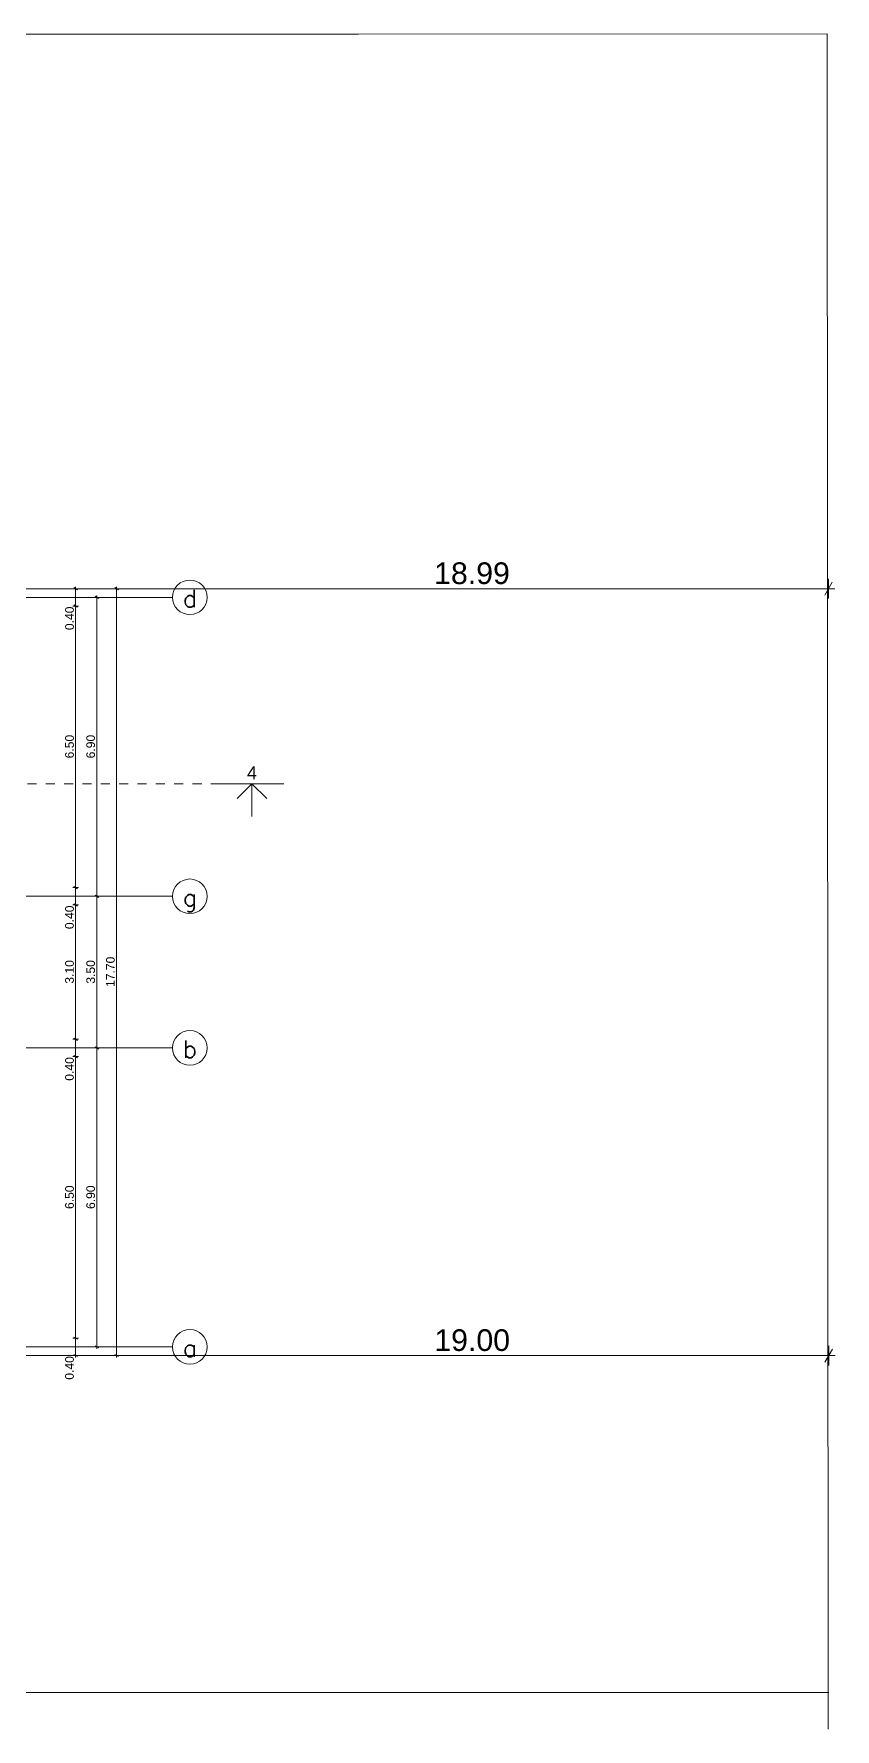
# Model space of a CAD drawing. Header units: millimetres. Extents: x 476571643 to 477489869, y 4620928210 to 4621294454.
# Drawn here: x 477238473 to 477256965, y 4621205597 to 4621244721 of the extents above; entities that cross this region are included whole.
import ezdxf

# ---------------------------------------------------------------- set-up
doc = ezdxf.new("R2010")
doc.units = ezdxf.units.MM
doc.header["$MEASUREMENT"] = 0
doc.linetypes.add('Dashed', pattern=[423.333333, 211.666667, -211.666667])
for name, color, linetype, lineweight in [('0_Pen_No__42_Pen_No__250_Pen_No__5', 5, 'Continuous', 0), ('Annotation - Text_Pen_No__7_Pen_No__5', 5, 'Continuous', 0), ('New_._Pen_No__1', 1, 'Continuous', 0), ('New_shenobebi_Pen_No__1', 1, 'Continuous', 0), ('New_Structural - Bearing_Pen_No__1', 1, 'Continuous', 0), ('RED LINE_Pen_No__1', 1, 'Continuous', 0), ('zoma_Pen_No__1', 1, 'Continuous', 0), ('zoma_Pen_No__142', 142, 'Continuous', 0), ('zoma_Pen_No__5_Pen_No__5', 5, 'Continuous', 0)]:
    doc.layers.add(name, color=color, linetype=linetype, lineweight=lineweight)
doc.layers.add('zoma', color=7, linetype='Continuous')
doc.styles.add('GENERATED_STYLE_1', font='arial.ttf')
doc.styles.add('GENERATED_STYLE_2', font='arial.ttf')
doc.linetypes.add('Break', pattern='A,0,[1,a-5 saxl бѓ’бѓђбѓ¦бѓ”бѓ‘бѓ”бѓ‘бѓ\x98_1.Shx,S=15.679026,R=0,X=0,Y=0],-1975.557214,0', length=1975.557214)
doc.dimstyles.new('GENERATED_STYLE__12', dxfattribs={"dimtxt": 500, "dimasz": 228, "dimexe": 0.18, "dimexo": 3, "dimgap": 0.09, "dimtad": 1, "dimtih": 1, "dimtoh": 1, "dimlfac": 0.001, "dimzin": 0, "dimdsep": 46, "dimtxsty": 'GENERATED_STYLE_2', "dimblk": 'ARROWHEAD_2', "dimblk1": 'ARROWHEAD_2', "dimblk2": 'ARROWHEAD_2', "dimcen": 0.09, "dimclrd": 1, "dimclre": 1, "dimclrt": 1, "dimadec": 0, "dimazin": 0, "dimtfac": 1, "dimtdec": 4, "dimtmove": 2, "dimatfit": 3, "dimfxl": 1, "dimtolj": 1, "dimtzin": 0, "dimarcsym": 0})
doc.dimstyles.new('GENERATED_STYLE__7', dxfattribs={"dimtxt": 200, "dimasz": 64.421331, "dimexe": 0.18, "dimexo": 3, "dimgap": 0.09, "dimtad": 1, "dimlfac": 0.001, "dimzin": 0, "dimdsep": 46, "dimtxsty": 'GENERATED_STYLE_2', "dimblk": 'ARROWHEAD_2', "dimblk1": 'ARROWHEAD_2', "dimblk2": 'ARROWHEAD_2', "dimcen": 0.09, "dimclrd": 142, "dimclre": 142, "dimclrt": 142, "dimadec": 0, "dimazin": 0, "dimtfac": 1, "dimtdec": 4, "dimtmove": 0, "dimatfit": 3, "dimfxl": 1, "dimtolj": 1, "dimtzin": 0, "dimarcsym": 0})

# ---------------------------------------------------------------- blocks, each defined once
blk = doc.blocks.new('*D1419', base_point=(476844527, 4621385791))
at = {"layer": 'zoma_Pen_No__142', "color": 142, "linetype": 'Continuous', "lineweight": 0, "transparency": 16777216}
for p, q in [((477239990, 4621221317), (477239863, 4621221317)), ((477239884, 4621221342), (477239969, 4621221293)), ((477239926, 4621214417), (477239926, 4621221317)), ((477239990, 4621214417), (477239863, 4621214417)), ((477239884, 4621214442), (477239969, 4621214393)), ((477239926, 4621214376), (477239926, 4621214417))]:
    blk.add_line(p, q, dxfattribs=at)
at = {"layer": 'zoma_Pen_No__142', "color": 142, "lineweight": 0, "transparency": 16777216, "insert": (477239886, 4621217601), "char_height": 200, "attachment_point": 7, "rotation": 90, "style": 'GENERATED_STYLE_2'}
blk.add_mtext('\\A1;{\\pql;\\fArial CYR|b0|i0|c204|p34;6.90}', dxfattribs=at)
blk = doc.blocks.new('ARROWHEAD_2')
at = {"color": 0, "linetype": 'Continuous', "lineweight": 0}
for p, q in [((0, 0), (-1, 0)), ((-0.38, -0.66), (0.38, 0.66))]:
    blk.add_line(p, q, dxfattribs=at)
blk = doc.blocks.new('*D1420', base_point=(476844527, 4621385791))
at = {"layer": 'zoma_Pen_No__142', "color": 142, "linetype": 'Continuous', "lineweight": 0, "transparency": 16777216}
for p, q in [((477239884, 4621224842), (477239969, 4621224793)), ((477239990, 4621224817), (477239863, 4621224817)), ((477239926, 4621221317), (477239926, 4621224817)), ((477239990, 4621221317), (477239863, 4621221317)), ((477239884, 4621221342), (477239969, 4621221293))]:
    blk.add_line(p, q, dxfattribs=at)
at = {"layer": 'zoma_Pen_No__142', "color": 142, "lineweight": 0, "transparency": 16777216, "insert": (477239886, 4621222801), "char_height": 200, "attachment_point": 7, "rotation": 90, "style": 'GENERATED_STYLE_2'}
blk.add_mtext('\\A1;{\\pql;\\fArial CYR|b0|i0|c204|p34;3.50}', dxfattribs=at)
blk = doc.blocks.new('*D1421', base_point=(476844527, 4621385791))
at = {"layer": 'zoma_Pen_No__142', "color": 142, "linetype": 'Continuous', "lineweight": 0, "transparency": 16777216}
for p, q in [((477239990, 4621231717), (477239863, 4621231717)), ((477239969, 4621231693), (477239884, 4621231742)), ((477239926, 4621231717), (477239926, 4621231759)), ((477239926, 4621224817), (477239926, 4621231717)), ((477239884, 4621224842), (477239969, 4621224793)), ((477239990, 4621224817), (477239863, 4621224817))]:
    blk.add_line(p, q, dxfattribs=at)
at = {"layer": 'zoma_Pen_No__142', "color": 142, "lineweight": 0, "transparency": 16777216, "insert": (477239886, 4621228001), "char_height": 200, "attachment_point": 7, "rotation": 90, "style": 'GENERATED_STYLE_2'}
blk.add_mtext('\\A1;{\\pql;\\fArial CYR|b0|i0|c204|p34;6.90}', dxfattribs=at)
blk = doc.blocks.new('*D1422', base_point=(476844527, 4621385791))
at = {"layer": 'zoma_Pen_No__142', "color": 142, "linetype": 'Continuous', "lineweight": 0, "transparency": 16777216}
for p, q in [((477239395, 4621214642), (477239480, 4621214593)), ((477239437, 4621214217), (477239437, 4621214617)), ((477239501, 4621214217), (477239374, 4621214217)), ((477239395, 4621214242), (477239480, 4621214193)), ((477239437, 4621214176), (477239437, 4621214217))]:
    blk.add_line(p, q, dxfattribs=at)
at = {"layer": 'zoma_Pen_No__142', "color": 142, "lineweight": 0, "transparency": 16777216, "insert": (477239397, 4621213661), "char_height": 200, "attachment_point": 7, "rotation": 89.9995, "style": 'GENERATED_STYLE_2'}
blk.add_mtext('\\A1;{\\pql;\\fArial CYR|b0|i0|c204|p34;0.40}', dxfattribs=at)
blk = doc.blocks.new('*D1423', base_point=(476844527, 4621385791))
at = {"layer": 'zoma_Pen_No__142', "color": 142, "linetype": 'Continuous', "lineweight": 0, "transparency": 16777216}
for p, q in [((477239437, 4621221117), (477239437, 4621221517)), ((477239501, 4621221117), (477239374, 4621221117)), ((477239395, 4621221142), (477239480, 4621221093)), ((477239437, 4621214617), (477239437, 4621221117)), ((477239501, 4621214617), (477239374, 4621214617)), ((477239395, 4621214642), (477239480, 4621214593)), ((477239437, 4621214217), (477239437, 4621214617))]:
    blk.add_line(p, q, dxfattribs=at)
at = {"layer": 'zoma_Pen_No__142', "color": 142, "lineweight": 0, "transparency": 16777216, "char_height": 200, "attachment_point": 7, "rotation": 89.9995, "style": 'GENERATED_STYLE_2'}
for s, insert in [('\\A1;{\\pql;\\fArial CYR|b0|i0|c204|p34;0.40}', (477239397, 4621220561)), ('\\A1;{\\pql;\\fArial CYR|b0|i0|c204|p34;6.50}', (477239397, 4621217601))]:
    blk.add_mtext(s, dxfattribs=dict(at, insert=insert))
blk = doc.blocks.new('*D1424', base_point=(476844527, 4621385791))
at = {"layer": 'zoma_Pen_No__142', "color": 142, "linetype": 'Continuous', "lineweight": 0, "transparency": 16777216}
for p, q in [((477239437, 4621221517), (477239437, 4621224617)), ((477239501, 4621221517), (477239374, 4621221517)), ((477239395, 4621221542), (477239480, 4621221493)), ((477239437, 4621221117), (477239437, 4621221517)), ((477239501, 4621221117), (477239374, 4621221117)), ((477239395, 4621221142), (477239480, 4621221093))]:
    blk.add_line(p, q, dxfattribs=at)
blk = doc.blocks.new('*D1425', base_point=(476844527, 4621385791))
at = {"layer": 'zoma_Pen_No__142', "color": 142, "linetype": 'Continuous', "lineweight": 0, "transparency": 16777216}
for p, q in [((477239395, 4621224642), (477239480, 4621224593)), ((477239437, 4621221517), (477239437, 4621224617)), ((477239501, 4621221517), (477239374, 4621221517)), ((477239395, 4621221542), (477239480, 4621221493))]:
    blk.add_line(p, q, dxfattribs=at)
at = {"layer": 'zoma_Pen_No__142', "color": 142, "lineweight": 0, "transparency": 16777216, "char_height": 200, "attachment_point": 7, "rotation": 89.9995, "style": 'GENERATED_STYLE_2'}
for s, insert in [('\\A1;{\\pql;\\fArial CYR|b0|i0|c204|p34;0.40}', (477239397, 4621224061)), ('\\A1;{\\pql;\\fArial CYR|b0|i0|c204|p34;3.10}', (477239397, 4621222801))]:
    blk.add_mtext(s, dxfattribs=dict(at, insert=insert))
blk = doc.blocks.new('*D1426', base_point=(476844527, 4621385791))
at = {"layer": 'zoma_Pen_No__142', "color": 142, "linetype": 'Continuous', "lineweight": 0, "transparency": 16777216}
for p, q in [((477239395, 4621225042), (477239480, 4621224993)), ((477239437, 4621224617), (477239437, 4621225017)), ((477239501, 4621224617), (477239374, 4621224617)), ((477239395, 4621224642), (477239480, 4621224593)), ((477239437, 4621221517), (477239437, 4621224617))]:
    blk.add_line(p, q, dxfattribs=at)
blk = doc.blocks.new('*D1427', base_point=(476844527, 4621385791))
at = {"layer": 'zoma_Pen_No__142', "color": 142, "linetype": 'Continuous', "lineweight": 0, "transparency": 16777216}
for p, q in [((477239501, 4621231517), (477239374, 4621231517)), ((477239395, 4621231542), (477239480, 4621231493)), ((477239437, 4621225017), (477239437, 4621231517)), ((477239501, 4621225017), (477239374, 4621225017)), ((477239395, 4621225042), (477239480, 4621224993)), ((477239437, 4621224617), (477239437, 4621225017))]:
    blk.add_line(p, q, dxfattribs=at)
at = {"layer": 'zoma_Pen_No__142', "color": 142, "lineweight": 0, "transparency": 16777216, "char_height": 200, "attachment_point": 7, "rotation": 89.9995, "style": 'GENERATED_STYLE_2'}
for s, insert in [('\\A1;{\\pql;\\fArial CYR|b0|i0|c204|p34;0.40}', (477239397, 4621230961)), ('\\A1;{\\pql;\\fArial CYR|b0|i0|c204|p34;6.50}', (477239397, 4621228001))]:
    blk.add_mtext(s, dxfattribs=dict(at, insert=insert))
blk = doc.blocks.new('*D1428', base_point=(476844527, 4621385791))
at = {"layer": 'zoma_Pen_No__142', "color": 142, "linetype": 'Continuous', "lineweight": 0, "transparency": 16777216}
for p, q in [((477239395, 4621231542), (477239480, 4621231493)), ((477239437, 4621225017), (477239437, 4621231517))]:
    blk.add_line(p, q, dxfattribs=at)
blk = doc.blocks.new('*D1429', base_point=(476844527, 4621385791))
at = {"layer": 'zoma_Pen_No__142', "color": 142, "linetype": 'Continuous', "lineweight": 0, "transparency": 16777216}
for p, q in [((477239501, 4621231917), (477239374, 4621231917)), ((477239480, 4621231893), (477239395, 4621231942)), ((477239437, 4621231917), (477239437, 4621231959)), ((477239437, 4621231517), (477239437, 4621231917)), ((477239501, 4621231517), (477239374, 4621231517)), ((477239395, 4621231542), (477239480, 4621231493)), ((477239437, 4621225017), (477239437, 4621231517))]:
    blk.add_line(p, q, dxfattribs=at)
blk = doc.blocks.new('*D1430', base_point=(476844527, 4621385791))
at = {"layer": 'zoma_Pen_No__142', "color": 142, "linetype": 'Continuous', "lineweight": 0, "transparency": 16777216}
for p, q in [((477240445, 4621231917), (477240317, 4621231917)), ((477240423, 4621231893), (477240339, 4621231942)), ((477240381, 4621214217), (477240381, 4621231917)), ((477240445, 4621214217), (477240317, 4621214217)), ((477240339, 4621214242), (477240423, 4621214193)), ((477240381, 4621214176), (477240381, 4621214217))]:
    blk.add_line(p, q, dxfattribs=at)
at = {"layer": 'zoma_Pen_No__142', "color": 142, "lineweight": 0, "transparency": 16777216, "insert": (477240341, 4621222725), "char_height": 200, "attachment_point": 7, "rotation": 90, "style": 'GENERATED_STYLE_2'}
blk.add_mtext('\\A1;{\\pql;\\fArial CYR|b0|i0|c204|p34;17.70}', dxfattribs=at)
blk = doc.blocks.new('*D1431', base_point=(476844527, 4621385791))
at = {"layer": 'zoma_Pen_No__142', "color": 142, "linetype": 'Continuous', "lineweight": 0, "transparency": 16777216}
for p, q in [((477240445, 4621231917), (477240317, 4621231917)), ((477240423, 4621231893), (477240339, 4621231942)), ((477240381, 4621231917), (477240381, 4621231959))]:
    blk.add_line(p, q, dxfattribs=at)
blk = doc.blocks.new('*D1662', base_point=(476844527, 4621385791))
at = {"layer": 'zoma_Pen_No__1', "color": 1, "linetype": 'Continuous', "lineweight": 0, "transparency": 16777216}
for p, q in [((477237675, 4621231917), (477237821, 4621231917)), ((477237908, 4621232067), (477237735, 4621231767)), ((477237821, 4621231692), (477237821, 4621232142)), ((477237821, 4621231917), (477256811, 4621231917)), ((477256725, 4621231767), (477256898, 4621232067)), ((477256811, 4621231692), (477256811, 4621232142)), ((477256811, 4621231917), (477256958, 4621231917))]:
    blk.add_line(p, q, dxfattribs=at)
at = {"layer": 'zoma_Pen_No__1', "color": 1, "lineweight": 0, "transparency": 16777216, "insert": (477247711, 4621232017), "char_height": 500, "attachment_point": 7, "style": 'GENERATED_STYLE_2'}
blk.add_mtext('\\A1;{\\pql;\\fArial CYR|b0|i0|c204|p34;18.99}', dxfattribs=at)
blk = doc.blocks.new('*D1663', base_point=(476844527, 4621385791))
at = {"layer": 'zoma_Pen_No__1', "color": 1, "linetype": 'Continuous', "lineweight": 0, "transparency": 16777216}
for p, q in [((477237908, 4621214367), (477237735, 4621214067)), ((477237821, 4621213992), (477237821, 4621214442)), ((477256732, 4621214067), (477256905, 4621214367)), ((477256819, 4621213992), (477256819, 4621214442)), ((477237675, 4621214217), (477237821, 4621214217)), ((477237821, 4621214217), (477256819, 4621214217)), ((477256819, 4621214217), (477256965, 4621214217))]:
    blk.add_line(p, q, dxfattribs=at)
at = {"layer": 'zoma_Pen_No__1', "color": 1, "lineweight": 0, "transparency": 16777216, "insert": (477247715, 4621214317), "char_height": 500, "attachment_point": 7, "style": 'GENERATED_STYLE_2'}
blk.add_mtext('\\A1;{\\pql;\\fArial CYR|b0|i0|c204|p34;19.00}', dxfattribs=at)

msp = doc.modelspace()

# ---------------------------------------------------------------- linework, layer by layer
at = {"layer": '0_Pen_No__42_Pen_No__250_Pen_No__5', "color": 5, "linetype": 'Continuous', "lineweight": 0}
for centre in [(477242073.65, 4621231717.243), (477242073.65, 4621231717.243), (477242073.65, 4621224817.243), (477242073.65, 4621224817.243), (477242073.65, 4621221317.243), (477242073.65, 4621221317.243), (477242073.65, 4621214417.243), (477242073.65, 4621214417.243)]:
    msp.add_circle(centre, 400, dxfattribs=at)
at = {"layer": 'New_shenobebi_Pen_No__1', "color": 1, "linetype": 'Dashed', "lineweight": 0}
msp.add_lwpolyline([(477242768.75, 4621227412.94), (477210664.529, 4621227412.94)], dxfattribs=at)
at = {"layer": 'New_shenobebi_Pen_No__1', "color": 1, "linetype": 'Continuous', "lineweight": 0}
for points in [[(477244242.498, 4621227412.94), (477242768.75, 4621227412.94)], [(477243505.624, 4621227412.94), (477243164.479, 4621227071.794)], [(477243505.624, 4621227412.94), (477243505.624, 4621226659.942)], [(477243505.624, 4621227412.94), (477243846.769, 4621227071.794)]]:
    msp.add_lwpolyline(points, dxfattribs=at)
at = {"layer": 'New_Structural - Bearing_Pen_No__1', "color": 1, "linetype": 'Break', "lineweight": 0}
msp.add_line((477203753.78, 4621206443.851), (477256821.719, 4621206443.851), dxfattribs=at)
at = {"layer": 'RED LINE_Pen_No__1', "color": 1, "linetype": 'Continuous', "lineweight": 0, "flags": 128}
msp.add_lwpolyline([(477202830.137, 4621244694.238), (477236111.284, 4621244712.363), (477245965.51, 4621244716.311), (477256785.893, 4621244721.035), (477256801.868, 4621205597.213)], dxfattribs=at)
at = {"layer": 'zoma_Pen_No__5_Pen_No__5', "color": 5, "linetype": 'Continuous', "lineweight": 0}
for p, q in [((477212820.57, 4621231717.243), (477241673.65, 4621231717.243)), ((477212820.57, 4621224817.243), (477241673.65, 4621224817.243)), ((477212820.57, 4621221317.243), (477241673.65, 4621221317.243)), ((477212820.57, 4621214417.243), (477241673.65, 4621214417.243))]:
    msp.add_line(p, q, dxfattribs=at)

# ---------------------------------------------------------------- texts
at = {"layer": 'Annotation - Text_Pen_No__7_Pen_No__5', "color": 5, "linetype": 'Continuous', "lineweight": 0, "char_height": 400, "attachment_point": 2}
for s, insert in [('\\A1;{\\pqc;\\Ftxt.shx;d}', (477242075.808, 4621231890.364)), ('\\A1;{\\pqc;\\Ftxt.shx;g}', (477242075.808, 4621224991.564)), ('\\A1;{\\pqc;\\Ftxt.shx;b}', (477242075.808, 4621221491.564)), ('\\A1;{\\pqc;\\Ftxt.shx;a}', (477242075.808, 4621214591.564))]:
    msp.add_mtext(s, dxfattribs=dict(at, insert=insert))
at = {"layer": 'New_._Pen_No__1', "color": 1, "linetype": 'Continuous', "lineweight": 0, "insert": (477243505.624, 4621227815.797), "char_height": 300, "attachment_point": 2, "style": 'GENERATED_STYLE_1'}
msp.add_mtext('\\A1;{\\pqc;\\fArial|b0|i0|c0|p34;4}', dxfattribs=at)

# ---------------------------------------------------------------- dimensions: what is measured, and where the dimension line sits
at = {"layer": 'zoma', "color": 1, "linetype": 'Continuous', "lineweight": 0}
for base, p2, picture, middle in [((477256811.28, 4621231917.237), (477256811.28, 4621232009.051), '*D1662', (477248551.125, 4621232267.237)), ((477256818.544, 4621214217.237), (477256818.544, 4621214219.287), '*D1663', (477248554.757, 4621214567.237))]:
    dim = msp.add_linear_dim(base=base, p1=(477237821.317, 4621231917.234), p2=p2, dimstyle='GENERATED_STYLE__12', dxfattribs=at)
    dim.commit()
    dim.dimension.update_dxf_attribs({"geometry": picture, "text_midpoint": middle, "dimtype": 160})
at = {"layer": 'zoma', "color": 142, "linetype": 'Continuous', "lineweight": 0}
for base, p1, p2, angle, picture, middle, turn in [((477240381.043912172, 4621231917.240560532), (477214556.422066391, 4621231917.240560532), (477216701.12092191, 4621231917.240560532), 90, '*D1431', (477240241.043911576, 4621231910.947563171), 90), ((477240381.044, 4621231917.241), (477237871.046, 4621214217.243), (477214556.422, 4621231917.241), 90, '*D1430', (477240241.044, 4621223061.3), 90), ((477239437.293, 4621231917.257), (477241332.65, 4621231517.24), (477241332.65, 4621231917.24), 89.9994828, '*D1429', (477239297.286, 4621231220.41), 89.9994828), ((477239437.289, 4621231517.257), (477241432.65, 4621225017.24), (477239437.289, 4621231517.257), 89.9994828, '*D1427', (477239297.259, 4621228260.966), 89.9994828), ((477239437.289, 4621231517.257), (477239437.289, 4621231517.257), (477241332.65, 4621231517.24), 89.9994828, '*D1428', (477239297.289, 4621231510.965), 89.9994828), ((477239926.206, 4621231717.243), (477241587.98, 4621224817.243), (477241587.98, 4621231717.243), 90, '*D1421', (477239786.206, 4621228260.95), 90), ((477239437.23, 4621225017.258), (477241432.65, 4621224617.24), (477241432.65, 4621225017.24), 89.9994828, '*D1426', (477239297.224, 4621224320.411), 89.9994828), ((477239926.206, 4621224817.243), (477241378.294, 4621221317.243), (477241587.98, 4621224817.243), 90, '*D1420', (477239786.206, 4621223060.95), 90), ((477239437.227, 4621224617.258), (477241132.65, 4621221517.24), (477241432.65, 4621224617.24), 89.9994828, '*D1425', (477239297.213, 4621223060.965), 89.9994828), ((477239437.199, 4621221517.255), (477241132.65, 4621221117.24), (477241132.65, 4621221517.24), 89.9994828, '*D1424', (477239297.192, 4621220820.408), 89.9994828), ((477239437.195, 4621221117.255), (477241132.65, 4621214617.24), (477241132.65, 4621221117.24), 89.9994828, '*D1423', (477239297.166, 4621217860.963), 89.9994828), ((477239926.206, 4621221317.243), (477241378.294, 4621214417.243), (477241378.294, 4621221317.243), 90, '*D1419', (477239786.206, 4621217860.95), 90), ((477239437.136, 4621214617.255), (477241132.65, 4621214217.24), (477241132.65, 4621214617.24), 89.9994828, '*D1422', (477239297.13, 4621213920.408), 89.9994828)]:
    dim = msp.add_linear_dim(base=base, p1=p1, p2=p2, angle=angle, dimstyle='GENERATED_STYLE__7', dxfattribs=at)
    dim.commit()
    dim.dimension.update_dxf_attribs({"geometry": picture, "text_midpoint": middle, "dimtype": 160, "text_rotation": turn})

doc.saveas('drawing.dxf')
